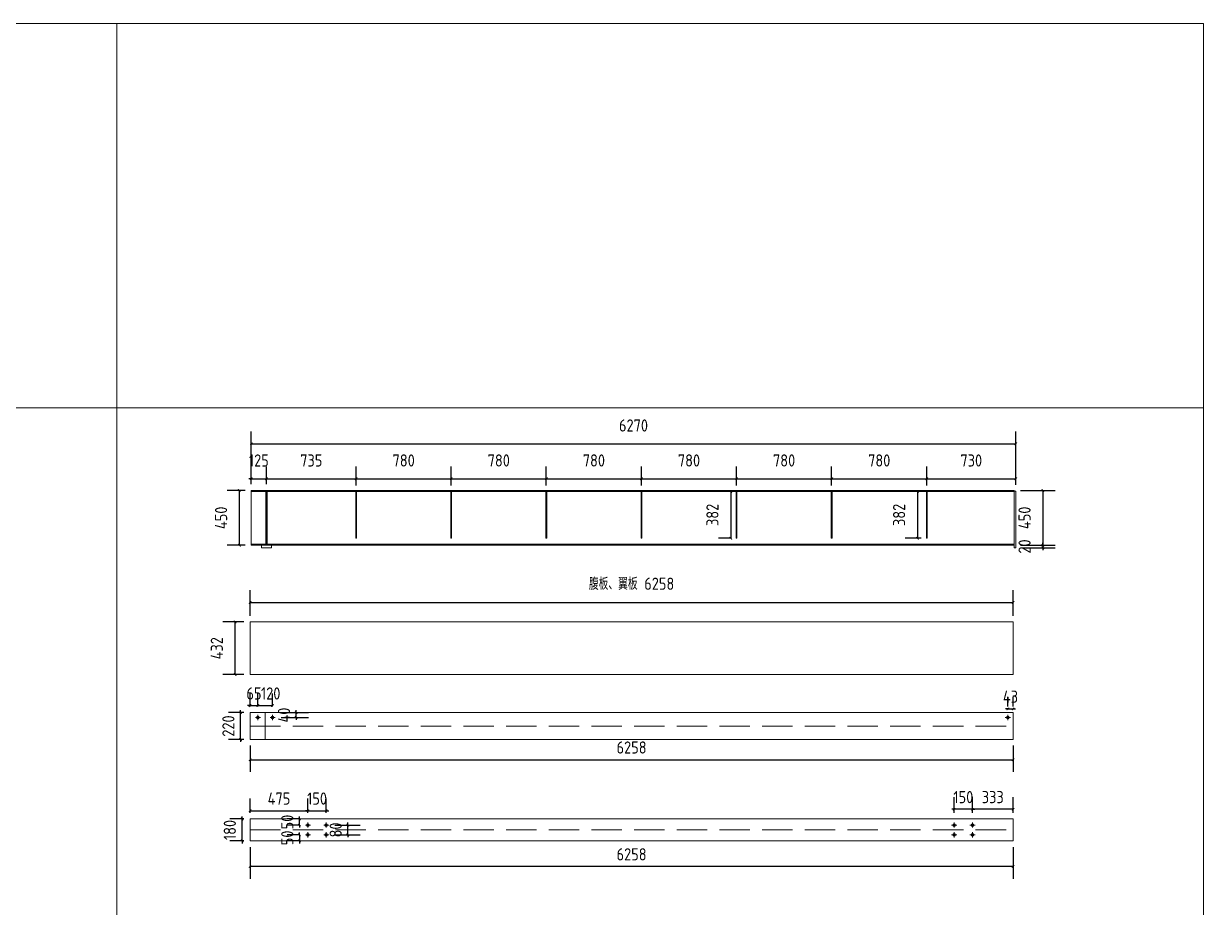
# Model space of a CAD drawing. Extents: x 485428 to 797698, y 56414 to 211814.
# Drawn here: x 788022 to 797698, y 151016 to 158264 of the extents above; entities that cross this region are included whole.
import ezdxf

# ---------------------------------------------------------------- set-up
doc = ezdxf.new("R2010")
doc.units = 0
doc.header["$LTSCALE"] = 1000
doc.header["$MEASUREMENT"] = 0
doc.linetypes.add('DASH', pattern=[0.35, 0.25, -0.1])
doc.styles.get("Standard").update_dxf_attribs({"font": 'gbenor.shx', "bigfont": 'gbcbig.shx'})
doc.dimstyles.get("Standard").update_dxf_attribs({"dimscale": 100, "dimtxt": 2, "dimasz": 0.4, "dimexe": 0.5, "dimexo": 1, "dimgap": 0.5, "dimtad": 1, "dimdec": 0, "dimzin": 0, "dimdsep": 46, "dimtxsty": 'Standard', "dimblk": 'ARCHTICK', "dimcen": 0.09, "dimadec": 0, "dimazin": 0, "dimtfac": 1, "dimtdec": 0, "dimtix": 1, "dimtmove": 2, "dimatfit": 3, "dimfxl": 1, "dimtolj": 1, "dimtzin": 0, "dimarcsym": 0})

# ---------------------------------------------------------------- blocks, each defined once
blk = doc.blocks.new('_ArchTick')
at = {"color": 0, "linetype": 'ByBlock', "const_width": 0.4}
blk.add_lwpolyline([(-0.5, -0.5), (0.5, 0.5)], dxfattribs=at)
blk = doc.blocks.new('*D2816')
at = {"color": 3, "lineweight": -2}
for p, q in [((789889.3, 154486), (789889.3, 154631.5)), ((790014.3, 154486), (790014.3, 154631.5)), ((789889.3, 154531.5), (789869.3, 154531.5)), ((789889.3, 154531.5), (790014.3, 154531.5)), ((790014.3, 154531.5), (790034.3, 154531.5))]:
    blk.add_line(p, q, dxfattribs=at)
at = {"layer": 'Defpoints', "color": 0}
for p in [(790014.3, 154531.5), (789889.3, 154436), (790014.3, 154436)]:
    blk.add_point(p, dxfattribs=at)
at = {"color": 3, "lineweight": -2, "xscale": 20, "yscale": 20, "zscale": 20}
blk.add_blockref('_ArchTick', (789889.3, 154531.5), dxfattribs=at)
at = {"color": 3, "lineweight": -2, "xscale": 20, "yscale": 20, "zscale": 20, "rotation": 180}
blk.add_blockref('_ArchTick', (790014.3, 154531.5), dxfattribs=at)
at = {"color": 0, "lineweight": 15, "insert": (789951.8, 154681.5), "char_height": 100, "attachment_point": 5}
blk.add_mtext('\\A1;125', dxfattribs=at)
blk = doc.blocks.new('*D2817')
at = {"color": 3, "lineweight": -2}
for p, q in [((790014.3, 154486), (790014.3, 154631.5)), ((790749.3, 154476), (790749.3, 154631.5)), ((790014.3, 154531.5), (790749.3, 154531.5))]:
    blk.add_line(p, q, dxfattribs=at)
at = {"layer": 'Defpoints', "color": 0}
for p in [(790749.3, 154531.5), (790014.3, 154436), (790749.3, 154426)]:
    blk.add_point(p, dxfattribs=at)
at = {"color": 3, "lineweight": -2, "xscale": 20, "yscale": 20, "zscale": 20, "rotation": 180}
blk.add_blockref('_ArchTick', (790014.3, 154531.5), dxfattribs=at)
at = {"color": 3, "lineweight": -2, "xscale": 20, "yscale": 20, "zscale": 20}
blk.add_blockref('_ArchTick', (790749.3, 154531.5), dxfattribs=at)
at = {"color": 0, "lineweight": 15, "insert": (790381.8, 154681.5), "char_height": 100, "attachment_point": 5}
blk.add_mtext('\\A1;735', dxfattribs=at)
blk = doc.blocks.new('*D2818')
at = {"color": 3, "lineweight": -2}
for p, q in [((790749.3, 154476), (790749.3, 154631.5)), ((791529.3, 154476), (791529.3, 154631.5)), ((790749.3, 154531.5), (791529.3, 154531.5))]:
    blk.add_line(p, q, dxfattribs=at)
at = {"layer": 'Defpoints', "color": 0}
for p in [(791529.3, 154531.5), (790749.3, 154426), (791529.3, 154426)]:
    blk.add_point(p, dxfattribs=at)
at = {"color": 3, "lineweight": -2, "xscale": 20, "yscale": 20, "zscale": 20, "rotation": 180}
blk.add_blockref('_ArchTick', (790749.3, 154531.5), dxfattribs=at)
at = {"color": 3, "lineweight": -2, "xscale": 20, "yscale": 20, "zscale": 20}
blk.add_blockref('_ArchTick', (791529.3, 154531.5), dxfattribs=at)
at = {"color": 0, "lineweight": 15, "insert": (791139.3, 154681.5), "char_height": 100, "attachment_point": 5}
blk.add_mtext('\\A1;780', dxfattribs=at)
blk = doc.blocks.new('*D2819')
at = {"color": 3, "lineweight": -2}
for p, q in [((791529.3, 154476), (791529.3, 154631.5)), ((792309.3, 154476), (792309.3, 154631.5)), ((791529.3, 154531.5), (792309.3, 154531.5))]:
    blk.add_line(p, q, dxfattribs=at)
at = {"layer": 'Defpoints', "color": 0}
for p in [(792309.3, 154531.5), (791529.3, 154426), (792309.3, 154426)]:
    blk.add_point(p, dxfattribs=at)
at = {"color": 3, "lineweight": -2, "xscale": 20, "yscale": 20, "zscale": 20, "rotation": 180}
blk.add_blockref('_ArchTick', (791529.3, 154531.5), dxfattribs=at)
at = {"color": 3, "lineweight": -2, "xscale": 20, "yscale": 20, "zscale": 20}
blk.add_blockref('_ArchTick', (792309.3, 154531.5), dxfattribs=at)
at = {"color": 0, "lineweight": 15, "insert": (791919.3, 154681.5), "char_height": 100, "attachment_point": 5}
blk.add_mtext('\\A1;780', dxfattribs=at)
blk = doc.blocks.new('*D2820')
at = {"color": 3, "lineweight": -2}
for p, q in [((792309.3, 154476), (792309.3, 154631.5)), ((793089.3, 154476), (793089.3, 154631.5)), ((792309.3, 154531.5), (793089.3, 154531.5))]:
    blk.add_line(p, q, dxfattribs=at)
at = {"layer": 'Defpoints', "color": 0}
for p in [(793089.3, 154531.5), (792309.3, 154426), (793089.3, 154426)]:
    blk.add_point(p, dxfattribs=at)
at = {"color": 3, "lineweight": -2, "xscale": 20, "yscale": 20, "zscale": 20, "rotation": 180}
blk.add_blockref('_ArchTick', (792309.3, 154531.5), dxfattribs=at)
at = {"color": 3, "lineweight": -2, "xscale": 20, "yscale": 20, "zscale": 20}
blk.add_blockref('_ArchTick', (793089.3, 154531.5), dxfattribs=at)
at = {"color": 0, "lineweight": 15, "insert": (792699.3, 154681.5), "char_height": 100, "attachment_point": 5}
blk.add_mtext('\\A1;780', dxfattribs=at)
blk = doc.blocks.new('*D2821')
at = {"color": 3, "lineweight": -2}
for p, q in [((793089.3, 154476), (793089.3, 154631.5)), ((793869.3, 154476), (793869.3, 154631.5)), ((793089.3, 154531.5), (793869.3, 154531.5))]:
    blk.add_line(p, q, dxfattribs=at)
at = {"layer": 'Defpoints', "color": 0}
for p in [(793869.3, 154531.5), (793089.3, 154426), (793869.3, 154426)]:
    blk.add_point(p, dxfattribs=at)
at = {"color": 3, "lineweight": -2, "xscale": 20, "yscale": 20, "zscale": 20, "rotation": 180}
blk.add_blockref('_ArchTick', (793089.3, 154531.5), dxfattribs=at)
at = {"color": 3, "lineweight": -2, "xscale": 20, "yscale": 20, "zscale": 20}
blk.add_blockref('_ArchTick', (793869.3, 154531.5), dxfattribs=at)
at = {"color": 0, "lineweight": 15, "insert": (793479.3, 154681.5), "char_height": 100, "attachment_point": 5}
blk.add_mtext('\\A1;780', dxfattribs=at)
blk = doc.blocks.new('*D2822')
at = {"color": 3, "lineweight": -2}
for p, q in [((793869.3, 154476), (793869.3, 154631.5)), ((794649.3, 154476), (794649.3, 154631.5)), ((793869.3, 154531.5), (794649.3, 154531.5))]:
    blk.add_line(p, q, dxfattribs=at)
at = {"layer": 'Defpoints', "color": 0}
for p in [(794649.3, 154531.5), (793869.3, 154426), (794649.3, 154426)]:
    blk.add_point(p, dxfattribs=at)
at = {"color": 3, "lineweight": -2, "xscale": 20, "yscale": 20, "zscale": 20, "rotation": 180}
blk.add_blockref('_ArchTick', (793869.3, 154531.5), dxfattribs=at)
at = {"color": 3, "lineweight": -2, "xscale": 20, "yscale": 20, "zscale": 20}
blk.add_blockref('_ArchTick', (794649.3, 154531.5), dxfattribs=at)
at = {"color": 0, "lineweight": 15, "insert": (794259.3, 154681.5), "char_height": 100, "attachment_point": 5}
blk.add_mtext('\\A1;780', dxfattribs=at)
blk = doc.blocks.new('*D2823')
at = {"color": 3, "lineweight": -2}
for p, q in [((794649.3, 154476), (794649.3, 154631.5)), ((795429.3, 154476), (795429.3, 154631.5)), ((794649.3, 154531.5), (795429.3, 154531.5))]:
    blk.add_line(p, q, dxfattribs=at)
at = {"layer": 'Defpoints', "color": 0}
for p in [(795429.3, 154531.5), (794649.3, 154426), (795429.3, 154426)]:
    blk.add_point(p, dxfattribs=at)
at = {"color": 3, "lineweight": -2, "xscale": 20, "yscale": 20, "zscale": 20, "rotation": 180}
blk.add_blockref('_ArchTick', (794649.3, 154531.5), dxfattribs=at)
at = {"color": 3, "lineweight": -2, "xscale": 20, "yscale": 20, "zscale": 20}
blk.add_blockref('_ArchTick', (795429.3, 154531.5), dxfattribs=at)
at = {"color": 0, "lineweight": 15, "insert": (795039.3, 154681.5), "char_height": 100, "attachment_point": 5}
blk.add_mtext('\\A1;780', dxfattribs=at)
blk = doc.blocks.new('*D2824')
at = {"color": 3, "lineweight": -2}
for p, q in [((795429.3, 154476), (795429.3, 154631.5)), ((796159.3, 154481), (796159.3, 154631.5)), ((795429.3, 154531.5), (796159.3, 154531.5))]:
    blk.add_line(p, q, dxfattribs=at)
at = {"layer": 'Defpoints', "color": 0}
for p in [(796159.3, 154531.5), (795429.3, 154426), (796159.3, 154431)]:
    blk.add_point(p, dxfattribs=at)
at = {"color": 3, "lineweight": -2, "xscale": 20, "yscale": 20, "zscale": 20, "rotation": 180}
blk.add_blockref('_ArchTick', (795429.3, 154531.5), dxfattribs=at)
at = {"color": 3, "lineweight": -2, "xscale": 20, "yscale": 20, "zscale": 20}
blk.add_blockref('_ArchTick', (796159.3, 154531.5), dxfattribs=at)
at = {"color": 0, "lineweight": 15, "insert": (795794.3, 154681.5), "char_height": 100, "attachment_point": 5}
blk.add_mtext('\\A1;730', dxfattribs=at)
blk = doc.blocks.new('*D2825')
at = {"color": 3, "lineweight": -2}
for p, q in [((789839.3, 154436), (789691.8, 154436)), ((789791.8, 153986), (789791.8, 154436)), ((789839.3, 153986), (789691.8, 153986))]:
    blk.add_line(p, q, dxfattribs=at)
at = {"layer": 'Defpoints', "color": 0}
for p in [(789791.8, 154436), (789889.3, 154436), (789889.3, 153986)]:
    blk.add_point(p, dxfattribs=at)
at = {"color": 3, "lineweight": -2, "xscale": 20, "yscale": 20, "zscale": 20}
for p, rotation in [((789791.8, 154436), 90), ((789791.8, 153986), 270)]:
    blk.add_blockref('_ArchTick', p, dxfattribs=dict(at, rotation=rotation))
at = {"color": 0, "lineweight": 15, "insert": (789641.8, 154211), "char_height": 100, "attachment_point": 5, "rotation": 90}
blk.add_mtext('\\A1;450', dxfattribs=at)
blk = doc.blocks.new('*D2826')
at = {"color": 3, "lineweight": -2}
for p, q in [((795382.3, 154426), (795252.3, 154426)), ((795352.3, 154426), (795352.3, 154044)), ((795382.3, 154044), (795252.3, 154044))]:
    blk.add_line(p, q, dxfattribs=at)
at = {"layer": 'Defpoints', "color": 0}
for p in [(795432.3, 154426), (795352.3, 154044), (795432.3, 154044)]:
    blk.add_point(p, dxfattribs=at)
at = {"color": 3, "lineweight": -2, "xscale": 20, "yscale": 20, "zscale": 20}
for p, rotation in [((795352.3, 154426), 90), ((795352.3, 154044), 270)]:
    blk.add_blockref('_ArchTick', p, dxfattribs=dict(at, rotation=rotation))
at = {"color": 0, "lineweight": 15, "insert": (795202.3, 154235), "char_height": 100, "attachment_point": 5, "rotation": 90}
blk.add_mtext('\\A1;382', dxfattribs=at)
blk = doc.blocks.new('*D2809')
at = {"color": 3, "lineweight": -2}
for p, q in [((789889.3, 154486), (789889.3, 154918.3)), ((796159.3, 154481), (796159.3, 154918.3)), ((789889.3, 154818.3), (796159.3, 154818.3))]:
    blk.add_line(p, q, dxfattribs=at)
at = {"layer": 'Defpoints', "color": 0}
for p in [(796159.3, 154818.3), (789889.3, 154436), (796159.3, 154431)]:
    blk.add_point(p, dxfattribs=at)
at = {"color": 3, "lineweight": -2, "xscale": 20, "yscale": 20, "zscale": 20, "rotation": 180}
blk.add_blockref('_ArchTick', (789889.3, 154818.3), dxfattribs=at)
at = {"color": 3, "lineweight": -2, "xscale": 20, "yscale": 20, "zscale": 20}
blk.add_blockref('_ArchTick', (796159.3, 154818.3), dxfattribs=at)
at = {"color": 0, "lineweight": 15, "insert": (793024.3, 154968.3), "char_height": 100, "attachment_point": 5}
blk.add_mtext('\\A1;6270', dxfattribs=at)
blk = doc.blocks.new('*D2831')
at = {"color": 3, "lineweight": -2}
for p, q in [((789829.3, 153357.4), (789656.8, 153357.4)), ((789756.8, 152925.4), (789756.8, 153357.4)), ((789829.3, 152925.4), (789656.8, 152925.4))]:
    blk.add_line(p, q, dxfattribs=at)
at = {"layer": 'Defpoints', "color": 0}
for p in [(789756.8, 153357.4), (789879.3, 153357.4), (789879.3, 152925.4)]:
    blk.add_point(p, dxfattribs=at)
at = {"color": 3, "lineweight": -2, "xscale": 20, "yscale": 20, "zscale": 20}
for p, rotation in [((789756.8, 153357.4), 90), ((789756.8, 152925.4), 270)]:
    blk.add_blockref('_ArchTick', p, dxfattribs=dict(at, rotation=rotation))
at = {"color": 0, "lineweight": 15, "insert": (789606.8, 153141.4), "char_height": 100, "attachment_point": 5, "rotation": 90}
blk.add_mtext('\\A1;432', dxfattribs=at)
blk = doc.blocks.new('*D2832')
at = {"color": 3, "lineweight": -2}
for p, q in [((789879.3, 153407.4), (789879.3, 153617.1)), ((796137.3, 153407.4), (796137.3, 153617.1)), ((789879.3, 153517.1), (796137.3, 153517.1))]:
    blk.add_line(p, q, dxfattribs=at)
at = {"layer": 'Defpoints', "color": 0}
for p in [(796137.3, 153517.1), (789879.3, 153357.4), (796137.3, 153357.4)]:
    blk.add_point(p, dxfattribs=at)
at = {"color": 3, "lineweight": -2, "xscale": 20, "yscale": 20, "zscale": 20, "rotation": 180}
blk.add_blockref('_ArchTick', (789879.3, 153517.1), dxfattribs=at)
at = {"color": 3, "lineweight": -2, "xscale": 20, "yscale": 20, "zscale": 20}
blk.add_blockref('_ArchTick', (796137.3, 153517.1), dxfattribs=at)
at = {"color": 0, "lineweight": 15, "insert": (793008.3, 153670.4), "char_height": 100, "attachment_point": 5}
blk.add_mtext('\\A1;腹板、翼板 6258', dxfattribs=at)
blk = doc.blocks.new('*D2842')
at = {"color": 3, "lineweight": -2}
for p, q in [((789829.3, 152613.4), (789701.7, 152613.4)), ((789801.7, 152613.4), (789801.7, 152633.4)), ((789801.7, 152393.4), (789801.7, 152613.4)), ((789829.3, 152393.4), (789701.7, 152393.4)), ((789801.7, 152393.4), (789801.7, 152373.4))]:
    blk.add_line(p, q, dxfattribs=at)
at = {"layer": 'Defpoints', "color": 0}
for p in [(789801.7, 152613.4), (789879.3, 152613.4), (789879.3, 152393.4)]:
    blk.add_point(p, dxfattribs=at)
at = {"color": 3, "lineweight": -2, "xscale": 20, "yscale": 20, "zscale": 20}
for p, rotation in [((789801.7, 152613.4), 270), ((789801.7, 152393.4), 90)]:
    blk.add_blockref('_ArchTick', p, dxfattribs=dict(at, rotation=rotation))
at = {"color": 0, "lineweight": 15, "insert": (789701.7, 152503.4), "char_height": 100, "attachment_point": 5, "rotation": 90}
blk.add_mtext('\\A1;220', dxfattribs=at)
blk = doc.blocks.new('*D2813')
at = {"color": 3, "lineweight": -2}
for p, q in [((789879.3, 152663.4), (789879.3, 152770.8)), ((789944.3, 152663.4), (789944.3, 152770.8)), ((789879.3, 152670.8), (789859.3, 152670.8)), ((789879.3, 152670.8), (789944.3, 152670.8)), ((789944.3, 152670.8), (789964.3, 152670.8))]:
    blk.add_line(p, q, dxfattribs=at)
at = {"layer": 'Defpoints', "color": 0}
for p in [(789879.3, 152613.4), (789944.3, 152670.8), (789944.3, 152613.4)]:
    blk.add_point(p, dxfattribs=at)
at = {"color": 3, "lineweight": -2, "xscale": 20, "yscale": 20, "zscale": 20}
blk.add_blockref('_ArchTick', (789879.3, 152670.8), dxfattribs=at)
at = {"color": 3, "lineweight": -2, "xscale": 20, "yscale": 20, "zscale": 20, "rotation": 180}
blk.add_blockref('_ArchTick', (789944.3, 152670.8), dxfattribs=at)
at = {"color": 0, "lineweight": 15, "insert": (789911.8, 152770.8), "char_height": 100, "attachment_point": 5}
blk.add_mtext('\\A1;65', dxfattribs=at)
blk = doc.blocks.new('*D2808')
at = {"color": 3, "lineweight": -2}
for p, q in [((789944.3, 152663.4), (789944.3, 152770.8)), ((790064.3, 152663.4), (790064.3, 152770.8)), ((789944.3, 152670.8), (790064.3, 152670.8))]:
    blk.add_line(p, q, dxfattribs=at)
at = {"layer": 'Defpoints', "color": 0}
for p in [(789944.3, 152613.4), (790064.3, 152670.8), (790064.3, 152613.4)]:
    blk.add_point(p, dxfattribs=at)
at = {"color": 3, "lineweight": -2, "xscale": 20, "yscale": 20, "zscale": 20, "rotation": 180}
blk.add_blockref('_ArchTick', (789944.3, 152670.8), dxfattribs=at)
at = {"color": 3, "lineweight": -2, "xscale": 20, "yscale": 20, "zscale": 20}
blk.add_blockref('_ArchTick', (790064.3, 152670.8), dxfattribs=at)
at = {"color": 0, "lineweight": 15, "insert": (790048.8, 152770.8), "char_height": 100, "attachment_point": 5}
blk.add_mtext('\\A1;120', dxfattribs=at)
blk = doc.blocks.new('*D2814')
at = {"color": 3, "lineweight": -2}
for p, q in [((796094.3, 152663.4), (796094.3, 152744.1)), ((796137.3, 152663.4), (796137.3, 152744.1)), ((796094.3, 152644.1), (796074.3, 152644.1)), ((796094.3, 152644.1), (796137.3, 152644.1)), ((796137.3, 152644.1), (796157.3, 152644.1))]:
    blk.add_line(p, q, dxfattribs=at)
at = {"layer": 'Defpoints', "color": 0}
for p in [(796094.3, 152613.4), (796137.3, 152644.1), (796137.3, 152613.4)]:
    blk.add_point(p, dxfattribs=at)
at = {"color": 3, "lineweight": -2, "xscale": 20, "yscale": 20, "zscale": 20}
blk.add_blockref('_ArchTick', (796094.3, 152644.1), dxfattribs=at)
at = {"color": 3, "lineweight": -2, "xscale": 20, "yscale": 20, "zscale": 20, "rotation": 180}
blk.add_blockref('_ArchTick', (796137.3, 152644.1), dxfattribs=at)
at = {"color": 0, "lineweight": 15, "insert": (796115.8, 152744.1), "char_height": 100, "attachment_point": 5}
blk.add_mtext('\\A1;43', dxfattribs=at)
blk = doc.blocks.new('*D2815')
at = {"color": 3, "lineweight": -2}
for p, q in [((789879.3, 152343.4), (789879.3, 152127.7)), ((796137.3, 152343.4), (796137.3, 152127.7)), ((789879.3, 152227.7), (796137.3, 152227.7))]:
    blk.add_line(p, q, dxfattribs=at)
at = {"layer": 'Defpoints', "color": 0}
for p in [(789879.3, 152393.4), (796137.3, 152393.4), (796137.3, 152227.7)]:
    blk.add_point(p, dxfattribs=at)
at = {"color": 3, "lineweight": -2, "xscale": 20, "yscale": 20, "zscale": 20, "rotation": 180}
blk.add_blockref('_ArchTick', (789879.3, 152227.7), dxfattribs=at)
at = {"color": 3, "lineweight": -2, "xscale": 20, "yscale": 20, "zscale": 20}
blk.add_blockref('_ArchTick', (796137.3, 152227.7), dxfattribs=at)
at = {"color": 0, "lineweight": 15, "insert": (793008.3, 152327.7), "char_height": 100, "attachment_point": 5}
blk.add_mtext('\\A1;6258', dxfattribs=at)
blk = doc.blocks.new('*D2843')
at = {"color": 3, "lineweight": -2}
for p, q in [((789879.3, 151791.2), (789879.3, 151908.7)), ((790354.3, 151791.2), (790354.3, 151908.7)), ((789879.3, 151808.7), (790354.3, 151808.7))]:
    blk.add_line(p, q, dxfattribs=at)
at = {"layer": 'Defpoints', "color": 0}
for p in [(789879.3, 151741.2), (790354.3, 151808.7), (790354.3, 151741.2)]:
    blk.add_point(p, dxfattribs=at)
at = {"color": 3, "lineweight": -2, "xscale": 20, "yscale": 20, "zscale": 20, "rotation": 180}
blk.add_blockref('_ArchTick', (789879.3, 151808.7), dxfattribs=at)
at = {"color": 3, "lineweight": -2, "xscale": 20, "yscale": 20, "zscale": 20}
blk.add_blockref('_ArchTick', (790354.3, 151808.7), dxfattribs=at)
at = {"color": 0, "lineweight": 15, "insert": (790116.8, 151908.7), "char_height": 100, "attachment_point": 5}
blk.add_mtext('\\A1;475', dxfattribs=at)
blk = doc.blocks.new('*D2844')
at = {"color": 3, "lineweight": -2}
for p, q in [((790354.3, 151791.2), (790354.3, 151908.7)), ((790504.3, 151791.2), (790504.3, 151908.7)), ((790354.3, 151808.7), (790334.3, 151808.7)), ((790354.3, 151808.7), (790504.3, 151808.7)), ((790504.3, 151808.7), (790524.3, 151808.7))]:
    blk.add_line(p, q, dxfattribs=at)
at = {"layer": 'Defpoints', "color": 0}
for p in [(790354.3, 151741.2), (790504.3, 151808.7), (790504.3, 151741.2)]:
    blk.add_point(p, dxfattribs=at)
at = {"color": 3, "lineweight": -2, "xscale": 20, "yscale": 20, "zscale": 20}
blk.add_blockref('_ArchTick', (790354.3, 151808.7), dxfattribs=at)
at = {"color": 3, "lineweight": -2, "xscale": 20, "yscale": 20, "zscale": 20, "rotation": 180}
blk.add_blockref('_ArchTick', (790504.3, 151808.7), dxfattribs=at)
at = {"color": 0, "lineweight": 15, "insert": (790429.3, 151908.7), "char_height": 100, "attachment_point": 5}
blk.add_mtext('\\A1;150', dxfattribs=at)
blk = doc.blocks.new('*D2845')
at = {"color": 3, "lineweight": -2}
for p, q in [((795804.3, 151791.2), (795804.3, 151920.7)), ((796137.3, 151791.2), (796137.3, 151920.7)), ((796137.3, 151820.7), (795804.3, 151820.7))]:
    blk.add_line(p, q, dxfattribs=at)
at = {"layer": 'Defpoints', "color": 0}
for p in [(795804.3, 151820.7), (795804.3, 151741.2), (796137.3, 151741.2)]:
    blk.add_point(p, dxfattribs=at)
at = {"color": 3, "lineweight": -2, "xscale": 20, "yscale": 20, "zscale": 20, "rotation": 180}
blk.add_blockref('_ArchTick', (795804.3, 151820.7), dxfattribs=at)
at = {"color": 3, "lineweight": -2, "xscale": 20, "yscale": 20, "zscale": 20}
blk.add_blockref('_ArchTick', (796137.3, 151820.7), dxfattribs=at)
at = {"color": 0, "lineweight": 15, "insert": (795970.8, 151920.7), "char_height": 100, "attachment_point": 5}
blk.add_mtext('\\A1;333', dxfattribs=at)
blk = doc.blocks.new('*D2846')
at = {"color": 3, "lineweight": -2}
for p, q in [((795654.3, 151791.2), (795654.3, 151920.7)), ((795804.3, 151791.2), (795804.3, 151920.7)), ((795654.3, 151820.7), (795634.3, 151820.7)), ((795804.3, 151820.7), (795654.3, 151820.7)), ((795804.3, 151820.7), (795824.3, 151820.7))]:
    blk.add_line(p, q, dxfattribs=at)
at = {"layer": 'Defpoints', "color": 0}
for p in [(795654.3, 151820.7), (795654.3, 151741.2), (795804.3, 151741.2)]:
    blk.add_point(p, dxfattribs=at)
at = {"color": 3, "lineweight": -2, "xscale": 20, "yscale": 20, "zscale": 20}
blk.add_blockref('_ArchTick', (795654.3, 151820.7), dxfattribs=at)
at = {"color": 3, "lineweight": -2, "xscale": 20, "yscale": 20, "zscale": 20, "rotation": 180}
blk.add_blockref('_ArchTick', (795804.3, 151820.7), dxfattribs=at)
at = {"color": 0, "lineweight": 15, "insert": (795729.3, 151920.7), "char_height": 100, "attachment_point": 5}
blk.add_mtext('\\A1;150', dxfattribs=at)
blk = doc.blocks.new('*D2847')
at = {"color": 3, "lineweight": -2}
for p, q in [((789879.3, 151511.2), (789879.3, 151251.4)), ((796137.3, 151511.2), (796137.3, 151251.4)), ((796137.3, 151351.4), (789879.3, 151351.4))]:
    blk.add_line(p, q, dxfattribs=at)
at = {"layer": 'Defpoints', "color": 0}
for p in [(789879.3, 151561.2), (796137.3, 151561.2), (789879.3, 151351.4)]:
    blk.add_point(p, dxfattribs=at)
at = {"color": 3, "lineweight": -2, "xscale": 20, "yscale": 20, "zscale": 20, "rotation": 180}
blk.add_blockref('_ArchTick', (789879.3, 151351.4), dxfattribs=at)
at = {"color": 3, "lineweight": -2, "xscale": 20, "yscale": 20, "zscale": 20}
blk.add_blockref('_ArchTick', (796137.3, 151351.4), dxfattribs=at)
at = {"color": 0, "lineweight": 15, "insert": (793008.3, 151451.4), "char_height": 100, "attachment_point": 5}
blk.add_mtext('\\A1;6258', dxfattribs=at)
blk = doc.blocks.new('*D2969')
at = {"color": 3, "lineweight": -2}
for p, q in [((790135.3, 152613.4), (790357.9, 152613.4)), ((790257.9, 152613.4), (790257.9, 152633.4)), ((790257.9, 152573.4), (790257.9, 152613.4)), ((790135.3, 152573.4), (790357.9, 152573.4)), ((790257.9, 152573.4), (790257.9, 152553.4))]:
    blk.add_line(p, q, dxfattribs=at)
at = {"layer": 'Defpoints', "color": 0}
for p in [(790085.3, 152613.4), (790257.9, 152613.4), (790085.3, 152573.4)]:
    blk.add_point(p, dxfattribs=at)
at = {"color": 3, "lineweight": -2, "xscale": 20, "yscale": 20, "zscale": 20}
for p, rotation in [((790257.9, 152613.4), 270), ((790257.9, 152573.4), 90)]:
    blk.add_blockref('_ArchTick', p, dxfattribs=dict(at, rotation=rotation))
at = {"color": 0, "lineweight": 15, "insert": (790157.9, 152593.4), "char_height": 100, "attachment_point": 5, "rotation": 90}
blk.add_mtext('\\A1;40', dxfattribs=at)
blk = doc.blocks.new('*D2970')
at = {"color": 3, "lineweight": -2}
for p, q in [((789829.3, 151741.2), (789713.5, 151741.2)), ((789813.5, 151741.2), (789813.5, 151761.2)), ((789813.5, 151561.2), (789813.5, 151741.2)), ((789829.3, 151561.2), (789713.5, 151561.2)), ((789813.5, 151561.2), (789813.5, 151541.2))]:
    blk.add_line(p, q, dxfattribs=at)
at = {"layer": 'Defpoints', "color": 0}
for p in [(789813.5, 151741.2), (789879.3, 151741.2), (789879.3, 151561.2)]:
    blk.add_point(p, dxfattribs=at)
at = {"color": 3, "lineweight": -2, "xscale": 20, "yscale": 20, "zscale": 20}
for p, rotation in [((789813.5, 151741.2), 270), ((789813.5, 151561.2), 90)]:
    blk.add_blockref('_ArchTick', p, dxfattribs=dict(at, rotation=rotation))
at = {"color": 0, "lineweight": 15, "insert": (789713.5, 151651.2), "char_height": 100, "attachment_point": 5, "rotation": 90}
blk.add_mtext('\\A1;180', dxfattribs=at)
blk = doc.blocks.new('*D2971')
at = {"color": 3, "lineweight": -2}
for p, q in [((790283.3, 151741.2), (790184.7, 151741.2)), ((790284.7, 151741.2), (790284.7, 151761.2)), ((790284.7, 151691.2), (790284.7, 151741.2)), ((790283.3, 151691.2), (790184.7, 151691.2)), ((790284.7, 151691.2), (790284.7, 151671.2))]:
    blk.add_line(p, q, dxfattribs=at)
at = {"layer": 'Defpoints', "color": 0}
for p in [(790284.7, 151741.2), (790333.3, 151741.2), (790333.3, 151691.2)]:
    blk.add_point(p, dxfattribs=at)
at = {"color": 3, "lineweight": -2, "xscale": 20, "yscale": 20, "zscale": 20}
for p, rotation in [((790284.7, 151741.2), 270), ((790284.7, 151691.2), 90)]:
    blk.add_blockref('_ArchTick', p, dxfattribs=dict(at, rotation=rotation))
at = {"color": 0, "lineweight": 15, "insert": (790184.7, 151716.2), "char_height": 100, "attachment_point": 5, "rotation": 90}
blk.add_mtext('\\A1;50', dxfattribs=at)
blk = doc.blocks.new('*D2972')
at = {"color": 3, "lineweight": -2}
for p, q in [((790284.7, 151611.2), (790284.7, 151631.2)), ((790283.3, 151611.2), (790184.7, 151611.2)), ((790284.7, 151561.2), (790184.7, 151561.2)), ((790284.7, 151611.2), (790284.7, 151561.2)), ((790284.7, 151561.2), (790284.7, 151541.2))]:
    blk.add_line(p, q, dxfattribs=at)
at = {"layer": 'Defpoints', "color": 0}
for p in [(790284.7, 151561.2), (790333.3, 151611.2), (790334.7, 151561.2)]:
    blk.add_point(p, dxfattribs=at)
at = {"color": 3, "lineweight": -2, "xscale": 20, "yscale": 20, "zscale": 20}
for p, rotation in [((790284.7, 151611.2), 270), ((790284.7, 151561.2), 90)]:
    blk.add_blockref('_ArchTick', p, dxfattribs=dict(at, rotation=rotation))
at = {"color": 0, "lineweight": 15, "insert": (790184.7, 151586.2), "char_height": 100, "attachment_point": 5, "rotation": 90}
blk.add_mtext('\\A1;50', dxfattribs=at)
blk = doc.blocks.new('*D2973')
at = {"color": 3, "lineweight": -2}
for p, q in [((790575.3, 151691.2), (790781.5, 151691.2)), ((790681.5, 151691.2), (790681.5, 151711.2)), ((790681.5, 151611.2), (790681.5, 151691.2)), ((790575.3, 151611.2), (790781.5, 151611.2)), ((790681.5, 151611.2), (790681.5, 151591.2))]:
    blk.add_line(p, q, dxfattribs=at)
at = {"layer": 'Defpoints', "color": 0}
for p in [(790525.3, 151691.2), (790681.5, 151691.2), (790525.3, 151611.2)]:
    blk.add_point(p, dxfattribs=at)
at = {"color": 3, "lineweight": -2, "xscale": 20, "yscale": 20, "zscale": 20}
for p, rotation in [((790681.5, 151691.2), 270), ((790681.5, 151611.2), 90)]:
    blk.add_blockref('_ArchTick', p, dxfattribs=dict(at, rotation=rotation))
at = {"color": 0, "lineweight": 15, "insert": (790581.5, 151651.2), "char_height": 100, "attachment_point": 5, "rotation": 90}
blk.add_mtext('\\A1;80', dxfattribs=at)
blk = doc.blocks.new('*D3028')
at = {"color": 3, "lineweight": -2}
for p, q in [((796197.3, 154436), (796481.4, 154436)), ((796381.4, 154436), (796381.4, 153986)), ((796197.3, 153986), (796481.4, 153986))]:
    blk.add_line(p, q, dxfattribs=at)
at = {"layer": 'Defpoints', "color": 0}
for p in [(796147.3, 154436), (796147.3, 153986), (796381.4, 153986)]:
    blk.add_point(p, dxfattribs=at)
at = {"color": 3, "lineweight": -2, "xscale": 20, "yscale": 20, "zscale": 20}
for p, rotation in [((796381.4, 154436), 90), ((796381.4, 153986), 270)]:
    blk.add_blockref('_ArchTick', p, dxfattribs=dict(at, rotation=rotation))
at = {"color": 0, "lineweight": 15, "insert": (796231.4, 154211), "char_height": 100, "attachment_point": 5, "rotation": 90}
blk.add_mtext('\\A1;450', dxfattribs=at)
blk = doc.blocks.new('*D3029')
at = {"color": 3, "lineweight": -2}
for p, q in [((796197.3, 153986), (796481.4, 153986)), ((796209.3, 153966), (796481.4, 153966)), ((796381.4, 153986), (796381.4, 154006)), ((796381.4, 153986), (796381.4, 153966)), ((796381.4, 153966), (796381.4, 153946))]:
    blk.add_line(p, q, dxfattribs=at)
at = {"layer": 'Defpoints', "color": 0}
for p in [(796147.3, 153986), (796159.3, 153966), (796381.4, 153966)]:
    blk.add_point(p, dxfattribs=at)
at = {"color": 3, "lineweight": -2, "xscale": 20, "yscale": 20, "zscale": 20}
for p, rotation in [((796381.4, 153986), 270), ((796381.4, 153966), 90)]:
    blk.add_blockref('_ArchTick', p, dxfattribs=dict(at, rotation=rotation))
at = {"color": 0, "lineweight": 15, "insert": (796231.4, 153976), "char_height": 100, "attachment_point": 5, "rotation": 90}
blk.add_mtext('\\A1;20', dxfattribs=at)
blk = doc.blocks.new('*D3275')
at = {"color": 3, "lineweight": -2}
for p, q in [((793816.3, 154426), (793721.5, 154426)), ((793821.5, 154426), (793821.5, 154044)), ((793816.3, 154044), (793721.5, 154044))]:
    blk.add_line(p, q, dxfattribs=at)
at = {"layer": 'Defpoints', "color": 0}
for p in [(793866.3, 154426), (793821.5, 154044), (793866.3, 154044)]:
    blk.add_point(p, dxfattribs=at)
at = {"color": 3, "lineweight": -2, "xscale": 20, "yscale": 20, "zscale": 20}
for p, rotation in [((793821.5, 154426), 90), ((793821.5, 154044), 270)]:
    blk.add_blockref('_ArchTick', p, dxfattribs=dict(at, rotation=rotation))
at = {"color": 0, "lineweight": 15, "insert": (793671.5, 154235), "char_height": 100, "attachment_point": 5, "rotation": 90}
blk.add_mtext('\\A1;382', dxfattribs=at)

msp = doc.modelspace()

# ---------------------------------------------------------------- linework, layer by layer
at = {"lineweight": 15}
for p, q in [((789889.3, 154436), (796147.3, 154436)), ((789889.3, 153986), (789889.3, 154436)), ((789889.3, 154426), (796147.3, 154426)), ((790009.3, 153994), (790009.3, 154426)), ((790019.3, 153994), (790019.3, 154426)), ((790746.3, 154044), (790746.3, 154426)), ((790752.3, 154044), (790752.3, 154426)), ((791526.3, 154044), (791526.3, 154426)), ((791532.3, 154044), (791532.3, 154426)), ((792306.3, 154044), (792306.3, 154426)), ((792312.3, 154044), (792312.3, 154426)), ((793086.3, 154044), (793086.3, 154426)), ((793092.3, 154044), (793092.3, 154426)), ((793866.3, 154044), (793866.3, 154426)), ((793872.3, 154044), (793872.3, 154426)), ((794646.3, 154044), (794646.3, 154426)), ((794652.3, 154044), (794652.3, 154426)), ((795426.3, 154044), (795426.3, 154426)), ((795432.3, 154044), (795432.3, 154426)), ((796147.3, 154436), (796147.3, 153966)), ((796147.3, 154431), (796159.3, 154431)), ((796159.3, 154431), (796159.3, 153966)), ((790746.3, 154044), (790752.3, 154044)), ((791526.3, 154044), (791532.3, 154044)), ((792306.3, 154044), (792312.3, 154044)), ((793086.3, 154044), (793092.3, 154044)), ((793866.3, 154044), (793872.3, 154044)), ((794646.3, 154044), (794652.3, 154044)), ((795426.3, 154044), (795432.3, 154044)), ((796147.3, 153994), (789889.3, 153994)), ((796147.3, 153986), (789889.3, 153986)), ((790014.3, 153986), (789974.3, 153986)), ((789974.3, 153986), (789974.3, 153966)), ((789974.3, 153966), (790054.3, 153966)), ((790054.3, 153966), (790054.3, 153986)), ((796147.3, 153966), (796159.3, 153966)), ((789879.3, 153357.4), (796137.3, 153357.4)), ((789879.3, 152925.4), (789879.3, 153357.4)), ((796137.3, 153357.4), (796137.3, 152925.4)), ((796137.3, 152925.4), (789879.3, 152925.4)), ((789879.3, 152613.4), (796137.3, 152613.4)), ((789879.3, 152393.4), (789879.3, 152613.4)), ((789944.3, 152552.4), (789944.3, 152594.4)), ((790004.3, 152393.4), (790004.3, 152613.4)), ((790064.3, 152552.4), (790064.3, 152594.4)), ((796094.3, 152552.4), (796094.3, 152594.4)), ((796137.3, 152613.4), (796137.3, 152393.4)), ((789923.3, 152573.4), (789965.3, 152573.4)), ((790043.3, 152573.4), (790085.3, 152573.4)), ((796073.3, 152573.4), (796115.3, 152573.4)), ((796137.3, 152393.4), (789879.3, 152393.4)), ((789879.3, 151741.2), (796137.3, 151741.2)), ((789879.3, 151561.2), (789879.3, 151741.2)), ((796137.3, 151741.2), (796137.3, 151561.2)), ((790333.3, 151691.2), (790375.3, 151691.2)), ((790354.3, 151670.2), (790354.3, 151712.2)), ((790354.3, 151590.2), (790354.3, 151632.2)), ((790483.3, 151691.2), (790525.3, 151691.2)), ((790504.3, 151670.2), (790504.3, 151712.2)), ((790504.3, 151590.2), (790504.3, 151632.2)), ((795633.3, 151691.2), (795675.3, 151691.2)), ((795654.3, 151670.2), (795654.3, 151712.2)), ((795654.3, 151590.2), (795654.3, 151632.2)), ((795783.3, 151691.2), (795825.3, 151691.2)), ((795804.3, 151670.2), (795804.3, 151712.2)), ((795804.3, 151590.2), (795804.3, 151632.2)), ((796137.3, 151561.2), (789879.3, 151561.2)), ((790333.3, 151611.2), (790375.3, 151611.2)), ((790483.3, 151611.2), (790525.3, 151611.2)), ((795633.3, 151611.2), (795675.3, 151611.2)), ((795783.3, 151611.2), (795825.3, 151611.2))]:
    msp.add_line(p, q, dxfattribs=at)
at = {"color": 1, "lineweight": 15}
for p, q in [((790014.3, 153986), (790014.3, 154436)), ((790749.3, 154044), (790749.3, 154426)), ((791529.3, 154044), (791529.3, 154426)), ((792309.3, 154044), (792309.3, 154426)), ((793089.3, 154044), (793089.3, 154426)), ((793869.3, 154044), (793869.3, 154426)), ((794649.3, 154044), (794649.3, 154426)), ((795429.3, 154044), (795429.3, 154426))]:
    msp.add_line(p, q, dxfattribs=at)
at = {"color": 1, "linetype": 'DASH', "lineweight": 15}
for p, q in [((789879.3, 152503.4), (796137.3, 152503.4)), ((789879.3, 151651.2), (796137.3, 151651.2))]:
    msp.add_line(p, q, dxfattribs=at)
at = {"lineweight": 15}
for points in [[(778288.1, 155114.2), (788788.1, 155114.2), (788788.1, 158264.2), (778288.1, 158264.2)], [(788788.1, 155114.2), (797698.1, 155114.2), (797698.1, 158264.2), (788788.1, 158264.2)], [(778288.1, 155114.2), (788788.1, 155114.2), (788788.1, 140264.2), (778288.1, 140264.2)], [(788788.1, 155114.2), (797698.1, 155114.2), (797698.1, 148814.2), (788788.1, 148814.2)]]:
    msp.add_lwpolyline(points, close=True, dxfattribs=at)
for centre in [(789944.3, 152573.4), (790064.3, 152573.4), (796094.3, 152573.4), (790354.3, 151691.2), (790354.3, 151611.2), (790504.3, 151691.2), (790504.3, 151611.2), (795654.3, 151691.2), (795654.3, 151611.2), (795804.3, 151691.2), (795804.3, 151611.2)]:
    msp.add_circle(centre, 11, dxfattribs=at)

# ---------------------------------------------------------------- dimensions: what is measured, and where the dimension line sits
for base, p1, p2, override, picture, middle in [((796159.3, 154818.3), (789889.3, 154436), (796159.3, 154431), {"dimtxt": 1, "dimasz": 0.2, "dimexe": 1, "dimexo": 0.5, "dimgap": 1, "dimclrd": 3, "dimclre": 3}, '*D2809', (793024.3, 154968.3)), ((790014.3, 154531.5), (789889.3, 154436), (790014.3, 154436), {"dimtxt": 1, "dimasz": 0.2, "dimexe": 1, "dimexo": 0.5, "dimgap": 1, "dimclrd": 3, "dimclre": 3}, '*D2816', (789951.8, 154681.5)), ((790749.3, 154531.5), (790014.3, 154436), (790749.3, 154426), {"dimtxt": 1, "dimasz": 0.2, "dimexe": 1, "dimexo": 0.5, "dimgap": 1, "dimclrd": 3, "dimclre": 3}, '*D2817', (790381.8, 154681.5)), ((791529.3, 154531.5), (790749.3, 154426), (791529.3, 154426), {"dimtxt": 1, "dimasz": 0.2, "dimexe": 1, "dimexo": 0.5, "dimgap": 1, "dimclrd": 3, "dimclre": 3}, '*D2818', (791139.3, 154681.5)), ((792309.3, 154531.5), (791529.3, 154426), (792309.3, 154426), {"dimtxt": 1, "dimasz": 0.2, "dimexe": 1, "dimexo": 0.5, "dimgap": 1, "dimclrd": 3, "dimclre": 3}, '*D2819', (791919.3, 154681.5)), ((793089.3, 154531.5), (792309.3, 154426), (793089.3, 154426), {"dimtxt": 1, "dimasz": 0.2, "dimexe": 1, "dimexo": 0.5, "dimgap": 1, "dimclrd": 3, "dimclre": 3}, '*D2820', (792699.3, 154681.5)), ((793869.3, 154531.5), (793089.3, 154426), (793869.3, 154426), {"dimtxt": 1, "dimasz": 0.2, "dimexe": 1, "dimexo": 0.5, "dimgap": 1, "dimclrd": 3, "dimclre": 3}, '*D2821', (793479.3, 154681.5)), ((794649.3, 154531.5), (793869.3, 154426), (794649.3, 154426), {"dimtxt": 1, "dimasz": 0.2, "dimexe": 1, "dimexo": 0.5, "dimgap": 1, "dimclrd": 3, "dimclre": 3}, '*D2822', (794259.3, 154681.5)), ((795429.3, 154531.5), (794649.3, 154426), (795429.3, 154426), {"dimtxt": 1, "dimasz": 0.2, "dimexe": 1, "dimexo": 0.5, "dimgap": 1, "dimclrd": 3, "dimclre": 3}, '*D2823', (795039.3, 154681.5)), ((796159.3, 154531.5), (795429.3, 154426), (796159.3, 154431), {"dimtxt": 1, "dimasz": 0.2, "dimexe": 1, "dimexo": 0.5, "dimgap": 1, "dimclrd": 3, "dimclre": 3}, '*D2824', (795794.3, 154681.5)), ((789944.3, 152670.8), (789879.3, 152613.4), (789944.3, 152613.4), {"dimtxt": 1, "dimasz": 0.2, "dimexe": 1, "dimexo": 0.5, "dimgap": 0.5, "dimclrd": 3, "dimclre": 3}, '*D2813', (789911.8, 152770.8)), ((796137.3, 152644.1), (796094.3, 152613.4), (796137.3, 152613.4), {"dimtxt": 1, "dimasz": 0.2, "dimexe": 1, "dimexo": 0.5, "dimgap": 0.5, "dimclrd": 3, "dimclre": 3}, '*D2814', (796115.8, 152744.1)), ((790354.3, 151808.7), (789879.3, 151741.2), (790354.3, 151741.2), {"dimtxt": 1, "dimasz": 0.2, "dimexe": 1, "dimexo": 0.5, "dimgap": 0.5, "dimclrd": 3, "dimclre": 3}, '*D2843', (790116.8, 151908.7)), ((790504.3, 151808.7), (790354.3, 151741.2), (790504.3, 151741.2), {"dimtxt": 1, "dimasz": 0.2, "dimexe": 1, "dimexo": 0.5, "dimgap": 0.5, "dimclrd": 3, "dimclre": 3}, '*D2844', (790429.3, 151908.7)), ((795654.3, 151820.7), (795804.3, 151741.2), (795654.3, 151741.2), {"dimtxt": 1, "dimasz": 0.2, "dimexe": 1, "dimexo": 0.5, "dimgap": 0.5, "dimclrd": 3, "dimclre": 3}, '*D2846', (795729.3, 151920.7)), ((795804.3, 151820.7), (796137.3, 151741.2), (795804.3, 151741.2), {"dimtxt": 1, "dimasz": 0.2, "dimexe": 1, "dimexo": 0.5, "dimgap": 0.5, "dimclrd": 3, "dimclre": 3}, '*D2845', (795970.8, 151920.7))]:
    dim = msp.add_linear_dim(base=base, p1=p1, p2=p2, dimstyle='Standard', override=override, dxfattribs=at)
    dim.commit()
    dim.dimension.update_dxf_attribs({"geometry": picture, "text_midpoint": middle})
for p1, p2, distance, override, picture, middle in [((789889.3, 153986), (789889.3, 154436), 97.5, {"dimtxt": 1, "dimasz": 0.2, "dimexe": 1, "dimexo": 0.5, "dimgap": 1, "dimclrd": 3, "dimclre": 3}, '*D2825', (789641.8, 154211)), ((793866.3, 154426), (793866.3, 154044), -44.8, {"dimtxt": 1, "dimasz": 0.2, "dimexe": 1, "dimexo": 0.5, "dimgap": 1, "dimclrd": 3, "dimclre": 3}, '*D3275', (793671.5, 154235)), ((789879.3, 152925.4), (789879.3, 153357.4), 122.5, {"dimtxt": 1, "dimasz": 0.2, "dimexe": 1, "dimexo": 0.5, "dimgap": 1, "dimclrd": 3, "dimclre": 3}, '*D2831', (789606.8, 153141.4)), ((789879.3, 152393.4), (789879.3, 152613.4), 77.7, {"dimtxt": 1, "dimasz": 0.2, "dimexe": 1, "dimexo": 0.5, "dimgap": 0.5, "dimclrd": 3, "dimclre": 3}, '*D2842', (789701.7, 152503.4)), ((789879.3, 152393.4), (796137.3, 152393.4), -165.7, {"dimtxt": 1, "dimasz": 0.2, "dimexe": 1, "dimexo": 0.5, "dimgap": 0.5, "dimclrd": 3, "dimclre": 3}, '*D2815', (793008.3, 152327.7)), ((789879.3, 151561.2), (789879.3, 151741.2), 65.8, {"dimtxt": 1, "dimasz": 0.2, "dimexe": 1, "dimexo": 0.5, "dimgap": 0.5, "dimclrd": 3, "dimclre": 3}, '*D2970', (789713.5, 151651.2)), ((796137.3, 151561.2), (789879.3, 151561.2), 209.8, {"dimtxt": 1, "dimasz": 0.2, "dimexe": 1, "dimexo": 0.5, "dimgap": 0.5, "dimclrd": 3, "dimclre": 3}, '*D2847', (793008.3, 151451.4))]:
    dim = msp.add_aligned_dim(p1=p1, p2=p2, distance=distance, dimstyle='Standard', override=override, dxfattribs=at)
    dim.commit()
    dim.dimension.update_dxf_attribs({"geometry": picture, "text_midpoint": middle})
for base, p1, p2, override, picture, middle in [((795352.3, 154044), (795432.3, 154426), (795432.3, 154044), {"dimtxt": 1, "dimasz": 0.2, "dimexe": 1, "dimexo": 0.5, "dimgap": 1, "dimclrd": 3, "dimclre": 3}, '*D2826', (795202.3, 154235)), ((796381.4, 153986), (796147.3, 154436), (796147.3, 153986), {"dimtxt": 1, "dimasz": 0.2, "dimexe": 1, "dimexo": 0.5, "dimgap": 1, "dimclrd": 3, "dimclre": 3}, '*D3028', (796231.4, 154211)), ((796381.4, 153966), (796147.3, 153986), (796159.3, 153966), {"dimtxt": 1, "dimasz": 0.2, "dimexe": 1, "dimexo": 0.5, "dimgap": 1, "dimclrd": 3, "dimclre": 3}, '*D3029', (796231.4, 153976)), ((790257.9, 152613.4), (790085.3, 152573.4), (790085.3, 152613.4), {"dimtxt": 1, "dimasz": 0.2, "dimexe": 1, "dimexo": 0.5, "dimgap": 0.5, "dimclrd": 3, "dimclre": 3}, '*D2969', (790157.9, 152593.4)), ((790284.7, 151741.2), (790333.3, 151691.2), (790333.3, 151741.2), {"dimtxt": 1, "dimasz": 0.2, "dimexe": 1, "dimexo": 0.5, "dimgap": 0.5, "dimclrd": 3, "dimclre": 3}, '*D2971', (790184.7, 151716.2)), ((790681.5, 151691.2), (790525.3, 151611.2), (790525.3, 151691.2), {"dimtxt": 1, "dimasz": 0.2, "dimexe": 1, "dimexo": 0.5, "dimgap": 0.5, "dimclrd": 3, "dimclre": 3}, '*D2973', (790581.5, 151651.2)), ((790284.7, 151561.2), (790333.3, 151611.2), (790334.7, 151561.2), {"dimtxt": 1, "dimasz": 0.2, "dimexe": 1, "dimexo": 0.5, "dimgap": 0.5, "dimclrd": 3, "dimclre": 3}, '*D2972', (790184.7, 151586.2))]:
    dim = msp.add_linear_dim(base=base, p1=p1, p2=p2, angle=90, dimstyle='Standard', override=override, dxfattribs=at)
    dim.commit()
    dim.dimension.update_dxf_attribs({"geometry": picture, "text_midpoint": middle})
dim = msp.add_aligned_dim(p1=(789879.3, 153357.4), p2=(796137.3, 153357.4), distance=159.7, text='腹板、翼板 6258', dimstyle='Standard', override={"dimtxt": 1, "dimasz": 0.2, "dimexe": 1, "dimexo": 0.5, "dimgap": 1, "dimclrd": 3, "dimclre": 3}, dxfattribs=at)
dim.commit()
dim.dimension.update_dxf_attribs({"geometry": '*D2832', "text_midpoint": (793008.3, 153670.4)})
dim = msp.add_linear_dim(base=(790064.3, 152670.8), p1=(789944.3, 152613.4), p2=(790064.3, 152613.4), dimstyle='Standard', override={"dimtxt": 1, "dimasz": 0.2, "dimexe": 1, "dimexo": 0.5, "dimgap": 0.5, "dimclrd": 3, "dimclre": 3}, dxfattribs=at)
dim.commit()
dim.dimension.update_dxf_attribs({"geometry": '*D2808', "text_midpoint": (790048.8, 152770.8), "dimtype": 160})

doc.saveas('drawing.dxf')
